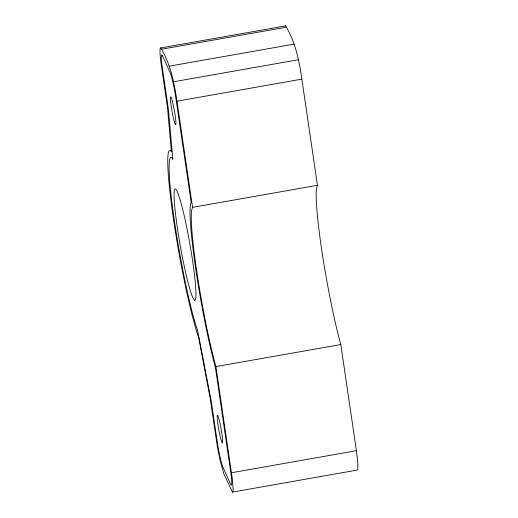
<?xml version="1.0" encoding="UTF-8"?>
<svg xmlns="http://www.w3.org/2000/svg" width="518" height="518" viewBox="0 0 518 518"><rect width="100%" height="100%" fill="white"/><g stroke="black" fill="none" stroke-linecap="round" stroke-linejoin="round"><path stroke-width="0.78" d="M161.551 49.229C170.752 65.164 174.352 83.223 176.975 101.185L192.56 207.342L191.576 210.58A91.932 7.925 80 0 0 197.857 278.593A91.932 7.925 80 0 0 215.928 366.582L232.388 479.325L233.139 489.031L232.964 491.491L232.427 492.1L223.88 473.866L220.02 460.107L217.275 446.017L210.295 399.048L198.659 337.496A100.181 8.638 80 0 1 173.498 219.192A100.181 8.638 80 0 1 171.393 151.716L167.45 107.109L161.603 67.301A28.289 2.441 80 0 1 160.03 52.894L160.017 49.56A28.289 2.441 80 0 1 161.551 49.229L286.435 27.189C295.642 43.123 299.236 61.182 301.864 79.144L317.443 185.302L316.459 188.539A91.932 7.925 80 0 0 322.74 256.552A91.932 7.925 80 0 0 340.812 344.541L356.397 450.699L357.828 462.839L357.847 469.45L357.31 470.059L232.427 492.1M160.69 47.941L285.573 25.9M169.237 66.174L294.12 44.134M173.478 81.786L298.362 59.745M176.975 101.185L301.864 79.144M192.56 207.342L317.443 185.302M215.928 366.582L340.812 344.541M231.507 472.746L356.397 450.699M162.697 70.299L162.004 65.262A21.212 1.832 80 0 1 162.406 55.607L170.215 72.811A21.212 1.832 80 0 1 176.016 99.067L191.148 202.156A96.937 8.359 80 0 0 195.597 267.903A96.937 8.359 80 0 0 215.417 367.54L230.588 470.901A21.212 1.832 80 0 1 230.549 484.09L222.423 466.012A21.212 1.832 80 0 1 217.424 443.13L211.253 401.165L197.688 330.86A93.214 8.035 80 0 1 174.462 221.309A93.214 8.035 80 0 1 172.371 158.353L172.85 159.408L168.408 109.227L162.581 69.444M162.406 55.607L162.529 55.866M285.263 25.965A28.289 2.441 80 0 1 286.435 27.189M222.662 441.64L222.306 443.175L220.655 438.636L218.577 428.606A14.141 1.217 80 0 1 217.981 415.993A14.141 1.217 80 0 1 222.287 436.784L222.662 441.64M194.541 300.265L192.819 297.688A56.572 4.876 80 0 1 177.344 227.661A56.572 4.876 80 0 1 177.24 191.524L179.493 197.721A56.572 4.876 80 0 1 192.715 261.551A56.572 4.876 80 0 1 194.541 300.265M172.462 101.405L171.801 99.061A14.141 1.217 80 0 0 171.102 105.407A14.141 1.217 80 0 0 175.291 124.372A14.141 1.217 80 0 0 174.54 111.441L172.462 101.405"/></g></svg>
